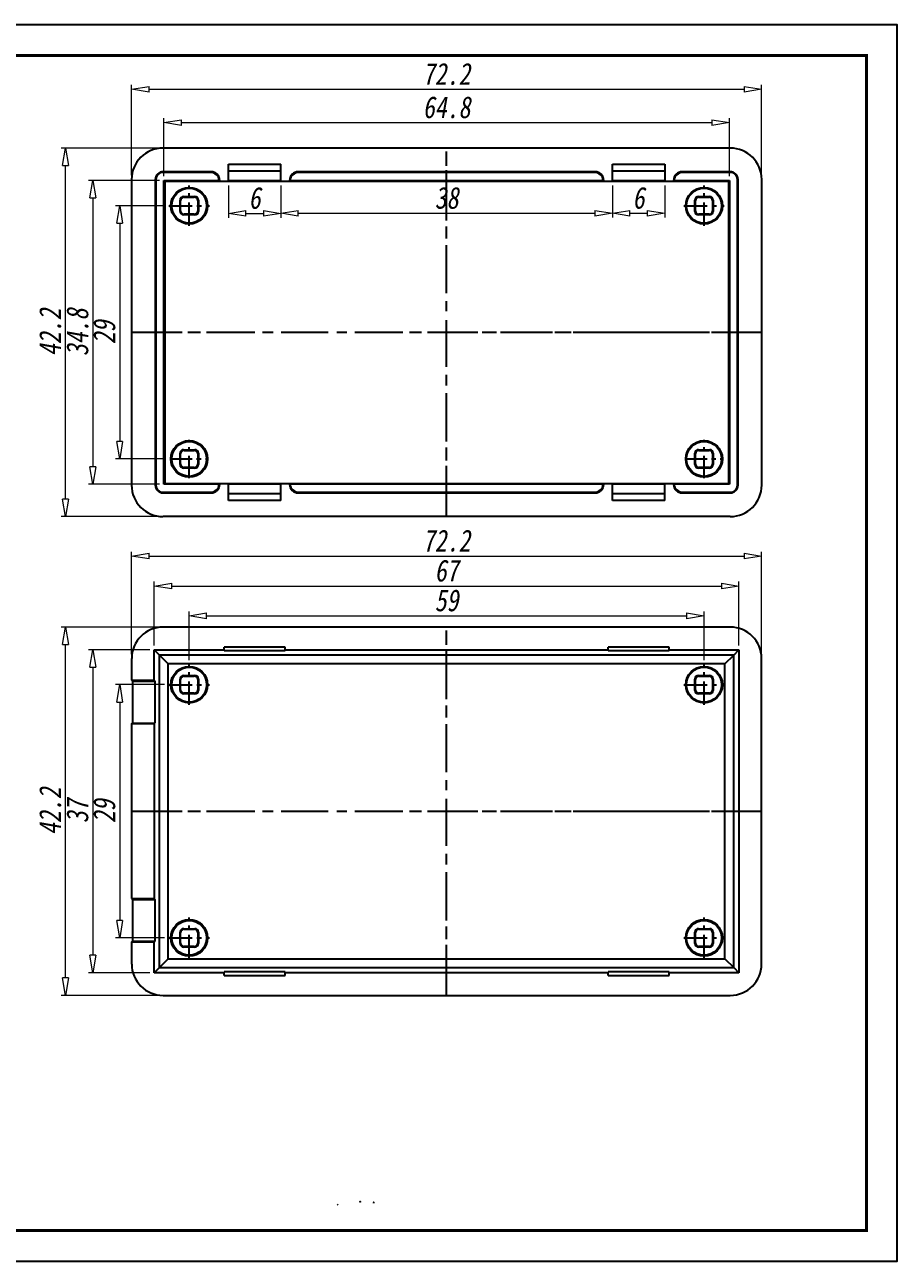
# Model space of a CAD drawing. Header units: millimetres. Extents: x -142 to 62, y 1002 to 1143.
# Drawn here: x -37.8 to 62.2, y 1001.8 to 1143.5 of the extents above; entities that cross this region are included whole.
import ezdxf

# ---------------------------------------------------------------- set-up
doc = ezdxf.new("R2010")
doc.units = ezdxf.units.MM
doc.linetypes.add('CENTER', pattern=[50.8, 31.75, -6.35, 6.35, -6.35])
doc.layers.add('dim', color=82, linetype='Continuous', lineweight=9)
doc.layers.add('from', color=7, linetype='Continuous')
doc.styles.add('wuwei', font='SimSun.ttf', dxfattribs={"width": 0.8, "oblique": 10})
doc.dimstyles.new('wuwei', dxfattribs={"dimtxt": 2.5, "dimasz": 1.5, "dimexe": 0.3, "dimexo": 0.3, "dimgap": 0.5, "dimtad": 1, "dimdsep": 46, "dimtxsty": 'wuwei', "dimblk": 'CLOSEDBLANK', "dimcen": 0, "dimclrd": 42, "dimclre": 40, "dimclrt": 74, "dimazin": 2, "dimtfac": 1, "dimtofl": 0, "dimtmove": 0, "dimatfit": 3, "dimfxl": 1, "dimlwd": 5, "dimlwe": 5, "dimarcsym": 0})

# ---------------------------------------------------------------- blocks, each defined once
blk = doc.blocks.new('_ClosedBlank')
at = {"color": 0, "linetype": 'ByBlock', "lineweight": -2}
for p, q in [((-1, 0.167), (0, 0)), ((-1, 0.167), (-1, -0.167)), ((0, 0), (-1, -0.167))]:
    blk.add_line(p, q, dxfattribs=at)
blk = doc.blocks.new('*D164')
at = {"layer": 'Defpoints', "color": 0}
for p in [(40.07, 1075.78), (-18.93, 1070.2), (40.07, 1070.2)]:
    blk.add_point(p, dxfattribs=at)
at = {"layer": 'dim', "color": 40, "lineweight": 5}
for p, q in [((-18.93, 1070.7), (-18.93, 1076.28)), ((40.07, 1070.7), (40.07, 1076.28))]:
    blk.add_line(p, q, dxfattribs=at)
at = {"layer": 'dim', "color": 42, "lineweight": 5}
blk.add_line((-16.93, 1075.78), (38.07, 1075.78), dxfattribs=at)
at = {"layer": 'dim', "color": 42, "lineweight": 5, "xscale": 2, "yscale": 2, "zscale": 2, "rotation": 180}
blk.add_blockref('_ClosedBlank', (-18.93, 1075.78), dxfattribs=at)
at = {"layer": 'dim', "color": 42, "lineweight": 5, "xscale": 2, "yscale": 2, "zscale": 2}
blk.add_blockref('_ClosedBlank', (40.07, 1075.78), dxfattribs=at)
at = {"layer": 'dim', "color": 74, "insert": (10.57, 1077.53), "char_height": 2.5, "attachment_point": 5, "style": 'wuwei'}
blk.add_mtext('59', dxfattribs=at)
blk = doc.blocks.new('*D98')
at = {"layer": 'Defpoints', "color": 0}
for p in [(44.07, 1079.19), (-22.93, 1071.88), (44.07, 1071.88)]:
    blk.add_point(p, dxfattribs=at)
at = {"layer": 'dim', "color": 40, "lineweight": 5}
for p, q in [((-22.93, 1072.38), (-22.93, 1079.69)), ((44.07, 1072.38), (44.07, 1079.69))]:
    blk.add_line(p, q, dxfattribs=at)
at = {"layer": 'dim', "color": 42, "lineweight": 5}
blk.add_line((-20.93, 1079.19), (42.07, 1079.19), dxfattribs=at)
at = {"layer": 'dim', "color": 42, "lineweight": 5, "xscale": 2, "yscale": 2, "zscale": 2, "rotation": 180}
blk.add_blockref('_ClosedBlank', (-22.93, 1079.19), dxfattribs=at)
at = {"layer": 'dim', "color": 42, "lineweight": 5, "xscale": 2, "yscale": 2, "zscale": 2}
blk.add_blockref('_ClosedBlank', (44.07, 1079.19), dxfattribs=at)
at = {"layer": 'dim', "color": 74, "insert": (10.57, 1080.94), "char_height": 2.5, "attachment_point": 5, "style": 'wuwei'}
blk.add_mtext('67', dxfattribs=at)
blk = doc.blocks.new('*D99')
at = {"layer": 'Defpoints', "color": 0}
for p in [(46.67, 1082.62), (-25.53, 1070.89), (46.67, 1070.89)]:
    blk.add_point(p, dxfattribs=at)
at = {"layer": 'dim', "color": 40, "lineweight": 5}
for p, q in [((-25.53, 1071.39), (-25.53, 1083.12)), ((46.67, 1071.39), (46.67, 1083.12))]:
    blk.add_line(p, q, dxfattribs=at)
at = {"layer": 'dim', "color": 42, "lineweight": 5}
blk.add_line((-23.53, 1082.62), (44.67, 1082.62), dxfattribs=at)
at = {"layer": 'dim', "color": 42, "lineweight": 5, "xscale": 2, "yscale": 2, "zscale": 2, "rotation": 180}
blk.add_blockref('_ClosedBlank', (-25.53, 1082.62), dxfattribs=at)
at = {"layer": 'dim', "color": 42, "lineweight": 5, "xscale": 2, "yscale": 2, "zscale": 2}
blk.add_blockref('_ClosedBlank', (46.67, 1082.62), dxfattribs=at)
at = {"layer": 'dim', "color": 74, "insert": (10.57, 1084.37), "char_height": 2.5, "attachment_point": 5, "style": 'wuwei'}
blk.add_mtext('72.2', dxfattribs=at)
blk = doc.blocks.new('*D100')
at = {"layer": 'Defpoints', "color": 0}
for p in [(-22.93, 1071.88), (-29.98, 1034.89), (-22.93, 1034.89)]:
    blk.add_point(p, dxfattribs=at)
at = {"layer": 'dim', "color": 40, "lineweight": 5}
for p, q in [((-23.43, 1071.88), (-30.48, 1071.88)), ((-23.43, 1034.89), (-30.48, 1034.89))]:
    blk.add_line(p, q, dxfattribs=at)
at = {"layer": 'dim', "color": 42, "lineweight": 5}
blk.add_line((-29.98, 1069.88), (-29.98, 1036.89), dxfattribs=at)
at = {"layer": 'dim', "color": 42, "lineweight": 5, "xscale": 2, "yscale": 2, "zscale": 2}
for p, rotation in [((-29.98, 1071.88), 90), ((-29.98, 1034.89), 270)]:
    blk.add_blockref('_ClosedBlank', p, dxfattribs=dict(at, rotation=rotation))
at = {"layer": 'dim', "color": 74, "insert": (-31.73, 1053.39), "char_height": 2.5, "attachment_point": 5, "rotation": 90, "style": 'wuwei'}
blk.add_mtext('37', dxfattribs=at)
blk = doc.blocks.new('*D101')
at = {"layer": 'Defpoints', "color": 0}
for p in [(-33.1, 1074.49), (-21.94, 1074.49), (-21.93, 1032.29)]:
    blk.add_point(p, dxfattribs=at)
at = {"layer": 'dim', "color": 40, "lineweight": 5}
for p, q in [((-22.43, 1074.49), (-33.6, 1074.49)), ((-22.43, 1032.29), (-33.6, 1032.29))]:
    blk.add_line(p, q, dxfattribs=at)
at = {"layer": 'dim', "color": 42, "lineweight": 5}
blk.add_line((-33.1, 1034.29), (-33.1, 1072.49), dxfattribs=at)
at = {"layer": 'dim', "color": 42, "lineweight": 5, "xscale": 2, "yscale": 2, "zscale": 2}
for p, rotation in [((-33.1, 1074.49), 90), ((-33.1, 1032.29), 270)]:
    blk.add_blockref('_ClosedBlank', p, dxfattribs=dict(at, rotation=rotation))
at = {"layer": 'dim', "color": 74, "insert": (-34.85, 1053.39), "char_height": 2.5, "attachment_point": 5, "rotation": 90, "style": 'wuwei'}
blk.add_mtext('42.2', dxfattribs=at)
blk = doc.blocks.new('*D165')
at = {"layer": 'Defpoints', "color": 0}
for p in [(-21.25, 1067.89), (-26.89, 1038.89), (-21.25, 1038.89)]:
    blk.add_point(p, dxfattribs=at)
at = {"layer": 'dim', "color": 40, "lineweight": 5}
for p, q in [((-21.75, 1067.89), (-27.39, 1067.89)), ((-21.75, 1038.89), (-27.39, 1038.89))]:
    blk.add_line(p, q, dxfattribs=at)
at = {"layer": 'dim', "color": 42, "lineweight": 5}
blk.add_line((-26.89, 1065.89), (-26.89, 1040.89), dxfattribs=at)
at = {"layer": 'dim', "color": 42, "lineweight": 5, "xscale": 2, "yscale": 2, "zscale": 2}
for p, rotation in [((-26.89, 1067.89), 90), ((-26.89, 1038.89), 270)]:
    blk.add_blockref('_ClosedBlank', p, dxfattribs=dict(at, rotation=rotation))
at = {"layer": 'dim', "color": 74, "insert": (-28.64, 1053.39), "char_height": 2.5, "attachment_point": 5, "rotation": 90, "style": 'wuwei'}
blk.add_mtext('29', dxfattribs=at)
blk = doc.blocks.new('*u79')
at = {"color": 7, "linetype": 'Continuous'}
for p, q in [((32.5, 21.1), (-32.5, 21.1)), ((-33.5, 15), (-33.5, 18.5)), ((-32.9, 17.9), (-33.5, 18.5)), ((-33.5, 18.5), (-25.5, 18.5)), ((-25.5, 18.39), (-25.5, 18.8)), ((-18.5, 18.8), (-25.5, 18.8)), ((-18.5, 18.39), (-18.5, 18.8)), ((-18.5, 18.5), (18.5, 18.5)), ((18.5, 18.39), (18.5, 18.8)), ((25.5, 18.8), (18.5, 18.8)), ((25.5, 18.39), (25.5, 18.8)), ((25.5, 18.5), (33.5, 18.5)), ((32.9, 17.9), (33.5, 18.5)), ((33.5, 18.5), (33.5, -18.5)), ((-36.1, 17.5), (-36.1, 15)), ((-32.9, -17.9), (-32.9, 17.9)), ((32.9, 17.9), (-32.9, 17.9)), ((-31.9, 16.9), (-32.9, 17.9)), ((-18.5, 18.39), (-25.5, 18.39)), ((25.5, 18.39), (18.5, 18.39)), ((31.9, 16.9), (32.9, 17.9)), ((32.9, -17.9), (32.9, 17.9)), ((36.1, -17.5), (36.1, 17.5)), ((-31.9, -16.9), (-31.9, 16.9)), ((31.9, 16.9), (-31.9, 16.9)), ((31.9, -16.9), (31.9, 16.9)), ((-36.1, 15), (-36, 14.9)), ((-36.1, 15), (-33.5, 15)), ((-36, 14.9), (-36, 10.1)), ((-36, 14.9), (-33.43, 14.9)), ((-33.5, 15), (-33.43, 14.9)), ((-33.43, 14.9), (-33.43, 10.1)), ((-30.55, 13.85), (-30.55, 15.15)), ((-30.48, 15.08), (-30.55, 15.15)), ((-30.48, 13.92), (-30.48, 15.08)), ((-30.08, 15.48), (-30.15, 15.55)), ((-30.15, 15.55), (-28.85, 15.55)), ((-30.08, 15.48), (-28.92, 15.48)), ((-28.92, 15.48), (-28.85, 15.55)), ((-28.52, 15.08), (-28.45, 15.15)), ((-28.52, 15.08), (-28.52, 13.92)), ((-28.45, 15.15), (-28.45, 13.85)), ((28.45, 13.85), (28.45, 15.15)), ((28.52, 15.08), (28.45, 15.15)), ((28.52, 13.92), (28.52, 15.08)), ((28.85, 15.55), (30.15, 15.55)), ((28.92, 15.48), (28.85, 15.55)), ((28.92, 15.48), (30.08, 15.48)), ((30.08, 15.48), (30.15, 15.55)), ((30.48, 15.08), (30.55, 15.15)), ((30.48, 15.08), (30.48, 13.92)), ((30.55, 15.15), (30.55, 13.85)), ((-30.48, 13.92), (-30.55, 13.85)), ((-30.08, 13.52), (-30.15, 13.45)), ((-28.85, 13.45), (-30.15, 13.45)), ((-28.92, 13.52), (-30.08, 13.52)), ((-28.92, 13.52), (-28.85, 13.45)), ((-28.52, 13.92), (-28.45, 13.85)), ((28.52, 13.92), (28.45, 13.85)), ((28.92, 13.52), (28.85, 13.45)), ((30.15, 13.45), (28.85, 13.45)), ((30.08, 13.52), (28.92, 13.52)), ((30.08, 13.52), (30.15, 13.45)), ((30.48, 13.92), (30.55, 13.85)), ((-36.1, 10), (-36, 10.1)), ((-36.1, 10), (-36.1, -10)), ((-33.5, 10), (-36.1, 10)), ((-36, 10.1), (-33.43, 10.1)), ((-33.5, 10), (-33.43, 10.1)), ((-33.5, 10), (-33.5, -10)), ((-36.1, -10), (-36, -10.1)), ((-36.1, -10), (-33.5, -10)), ((-36, -10.1), (-36, -14.9)), ((-36, -10.1), (-33.43, -10.1)), ((-33.5, -10), (-33.43, -10.1)), ((-33.43, -10.1), (-33.43, -14.9)), ((-30.55, -15.15), (-30.55, -13.85)), ((-30.48, -13.92), (-30.55, -13.85)), ((-30.48, -15.08), (-30.48, -13.92)), ((-30.08, -13.52), (-30.15, -13.45)), ((-30.15, -13.45), (-28.85, -13.45)), ((-30.08, -13.52), (-28.92, -13.52)), ((-28.92, -13.52), (-28.85, -13.45)), ((-28.52, -13.92), (-28.45, -13.85)), ((-28.52, -13.92), (-28.52, -15.08)), ((-28.45, -13.85), (-28.45, -15.15)), ((28.52, -13.92), (28.45, -13.85)), ((28.45, -15.15), (28.45, -13.85)), ((28.52, -15.08), (28.52, -13.92)), ((28.85, -13.45), (30.15, -13.45)), ((28.92, -13.52), (28.85, -13.45)), ((28.92, -13.52), (30.08, -13.52)), ((30.08, -13.52), (30.15, -13.45)), ((30.48, -13.92), (30.55, -13.85)), ((30.48, -13.92), (30.48, -15.08)), ((30.55, -13.85), (30.55, -15.15)), ((-36.1, -15), (-36, -14.9)), ((-36.1, -15), (-36.1, -17.5)), ((-33.5, -15), (-36.1, -15)), ((-33.43, -14.9), (-36, -14.9)), ((-33.5, -15), (-33.43, -14.9)), ((-33.5, -18.5), (-33.5, -15)), ((-30.48, -15.08), (-30.55, -15.15)), ((-30.08, -15.48), (-30.15, -15.55)), ((-28.85, -15.55), (-30.15, -15.55)), ((-28.92, -15.48), (-30.08, -15.48)), ((-28.92, -15.48), (-28.85, -15.55)), ((-28.52, -15.08), (-28.45, -15.15)), ((28.52, -15.08), (28.45, -15.15)), ((28.92, -15.48), (28.85, -15.55)), ((30.15, -15.55), (28.85, -15.55)), ((30.08, -15.48), (28.92, -15.48)), ((30.08, -15.48), (30.15, -15.55)), ((30.48, -15.08), (30.55, -15.15)), ((-31.9, -16.9), (-32.9, -17.9)), ((-31.9, -16.9), (31.9, -16.9)), ((31.9, -16.9), (32.9, -17.9)), ((-32.9, -17.9), (-33.5, -18.5)), ((-32.9, -17.9), (32.9, -17.9)), ((-25.5, -18.8), (-25.5, -18.39)), ((-18.5, -18.39), (-25.5, -18.39)), ((-18.5, -18.8), (-18.5, -18.39)), ((25.5, -18.39), (18.5, -18.39)), ((18.5, -18.8), (18.5, -18.39)), ((25.5, -18.8), (25.5, -18.39)), ((32.9, -17.9), (33.5, -18.5)), ((-25.5, -18.5), (-33.5, -18.5)), ((-25.5, -18.8), (-18.5, -18.8)), ((18.5, -18.5), (-18.5, -18.5)), ((18.5, -18.8), (25.5, -18.8)), ((33.5, -18.5), (25.5, -18.5)), ((-32.5, -21.1), (32.5, -21.1))]:
    blk.add_line(p, q, dxfattribs=at)
at = {"color": 1, "linetype": 'CENTER', "ltscale": 0.168799}
for p, q in [((0, -21.1), (0, 21.1)), ((-36.1, 0), (36.1, 0))]:
    blk.add_line(p, q, dxfattribs=at)
at = {"color": 1, "linetype": 'CENTER', "ltscale": 0.08419}
for p, q in [((-29.5, 12.18), (-29.5, 16.82)), ((29.5, 12.18), (29.5, 16.82)), ((-31.82, 14.5), (-27.18, 14.5)), ((27.18, 14.5), (31.82, 14.5)), ((-29.5, -16.82), (-29.5, -12.18)), ((29.5, -16.82), (29.5, -12.18)), ((-31.82, -14.5), (-27.18, -14.5)), ((27.18, -14.5), (31.82, -14.5))]:
    blk.add_line(p, q, dxfattribs=at)
at = {"color": 7, "linetype": 'Continuous'}
for centre, radius in [((-29.5, 14.5), 2.1), ((-29.5, 14.5), 2), ((29.5, 14.5), 2.1), ((29.5, 14.5), 2), ((-29.5, -14.5), 2.1), ((-29.5, -14.5), 2), ((29.5, -14.5), 2.1), ((29.5, -14.5), 2)]:
    blk.add_circle(centre, radius, dxfattribs=at)
for centre, major_axis, ratio, start_param, end_param in [((-32.49, 17.49), (-2.55, 2.55), 0.997265, -0.784029, 0.784029), ((32.49, 17.49), (2.55, 2.55), 0.997265, -0.784029, 0.784029), ((-30.15, 15.15), (-0.283, 0.283), 0.999695, -0.785246, 0.785246), ((-30.08, 15.08), (0.283, -0.283), 0.999695, 2.356347, 3.926839), ((-28.92, 15.08), (-0.283, -0.283), 0.999695, 2.356347, 3.926839), ((-28.85, 15.15), (0.283, 0.283), 0.999695, -0.785246, 0.785246), ((28.85, 15.15), (0.283, -0.283), 0.999695, 2.356347, 3.926839), ((28.92, 15.08), (0.283, -0.283), 0.999695, 2.356347, 3.926839), ((30.08, 15.08), (-0.283, -0.283), 0.999695, 2.356347, 3.926839), ((30.15, 15.15), (0.283, 0.283), 0.999695, -0.785246, 0.785246), ((-30.15, 13.85), (0.283, 0.283), 0.999695, -3.926839, -2.356347), ((-30.08, 13.92), (0.283, 0.283), 0.999695, 2.356347, 3.926839), ((-28.92, 13.92), (-0.283, 0.283), 0.999695, 2.356347, 3.926839), ((-28.85, 13.85), (-0.283, 0.283), 0.999695, -3.926839, -2.356347), ((28.85, 13.85), (0.283, 0.283), 0.999695, -3.926839, -2.356347), ((28.92, 13.92), (0.283, 0.283), 0.999695, 2.356347, 3.926839), ((30.08, 13.92), (-0.283, 0.283), 0.999695, 2.356347, 3.926839), ((30.15, 13.85), (0.283, -0.283), 0.999695, -0.785246, 0.785246), ((-30.15, -13.85), (-0.283, 0.283), 0.999695, -0.785246, 0.785246), ((-30.08, -13.92), (0.283, -0.283), 0.999695, 2.356347, 3.926839), ((-28.92, -13.92), (-0.283, -0.283), 0.999695, 2.356347, 3.926839), ((-28.85, -13.85), (0.283, 0.283), 0.999695, -0.785246, 0.785246), ((28.85, -13.85), (0.283, -0.283), 0.999695, 2.356347, 3.926839), ((28.92, -13.92), (0.283, -0.283), 0.999695, 2.356347, 3.926839), ((30.08, -13.92), (-0.283, -0.283), 0.999695, 2.356347, 3.926839), ((30.15, -13.85), (0.283, 0.283), 0.999695, -0.785246, 0.785246), ((-30.15, -15.15), (0.283, 0.283), 0.999695, -3.926839, -2.356347), ((-30.08, -15.08), (0.283, 0.283), 0.999695, 2.356347, 3.926839), ((-28.92, -15.08), (-0.283, 0.283), 0.999695, 2.356347, 3.926839), ((-28.85, -15.15), (-0.283, 0.283), 0.999695, -3.926839, -2.356347), ((28.85, -15.15), (0.283, 0.283), 0.999695, -3.926839, -2.356347), ((28.92, -15.08), (0.283, 0.283), 0.999695, 2.356347, 3.926839), ((30.08, -15.08), (-0.283, 0.283), 0.999695, 2.356347, 3.926839), ((30.15, -15.15), (0.283, -0.283), 0.999695, -0.785246, 0.785246), ((-32.49, -17.49), (-2.55, -2.55), 0.997265, -0.784029, 0.784029), ((32.49, -17.49), (2.55, -2.55), 0.997265, -0.784029, 0.784029)]:
    blk.add_ellipse(centre, major_axis=major_axis, ratio=ratio, start_param=start_param, end_param=end_param, dxfattribs=at)
blk = doc.blocks.new('*D102')
at = {"layer": 'Defpoints', "color": 0}
for p in [(46.67, 1136.09), (-25.53, 1125.75), (46.67, 1125.75)]:
    blk.add_point(p, dxfattribs=at)
at = {"layer": 'dim', "color": 40, "lineweight": 5}
for p, q in [((-25.53, 1126.25), (-25.53, 1136.59)), ((46.67, 1126.25), (46.67, 1136.59))]:
    blk.add_line(p, q, dxfattribs=at)
at = {"layer": 'dim', "color": 42, "lineweight": 5}
blk.add_line((-23.53, 1136.09), (44.67, 1136.09), dxfattribs=at)
at = {"layer": 'dim', "color": 42, "lineweight": 5, "xscale": 2, "yscale": 2, "zscale": 2, "rotation": 180}
blk.add_blockref('_ClosedBlank', (-25.53, 1136.09), dxfattribs=at)
at = {"layer": 'dim', "color": 42, "lineweight": 5, "xscale": 2, "yscale": 2, "zscale": 2}
blk.add_blockref('_ClosedBlank', (46.67, 1136.09), dxfattribs=at)
at = {"layer": 'dim', "color": 74, "insert": (10.57, 1137.84), "char_height": 2.5, "attachment_point": 5, "style": 'wuwei'}
blk.add_mtext('72.2', dxfattribs=at)
blk = doc.blocks.new('*D103')
at = {"layer": 'Defpoints', "color": 0}
for p in [(42.97, 1132.27), (-21.83, 1125.65), (42.97, 1125.65)]:
    blk.add_point(p, dxfattribs=at)
at = {"layer": 'dim', "color": 40, "lineweight": 5}
for p, q in [((-21.83, 1126.15), (-21.83, 1132.77)), ((42.97, 1126.15), (42.97, 1132.77))]:
    blk.add_line(p, q, dxfattribs=at)
at = {"layer": 'dim', "color": 42, "lineweight": 5}
blk.add_line((-19.83, 1132.27), (40.97, 1132.27), dxfattribs=at)
at = {"layer": 'dim', "color": 42, "lineweight": 5, "xscale": 2, "yscale": 2, "zscale": 2, "rotation": 180}
blk.add_blockref('_ClosedBlank', (-21.83, 1132.27), dxfattribs=at)
at = {"layer": 'dim', "color": 42, "lineweight": 5, "xscale": 2, "yscale": 2, "zscale": 2}
blk.add_blockref('_ClosedBlank', (42.97, 1132.27), dxfattribs=at)
at = {"layer": 'dim', "color": 74, "insert": (10.57, 1134.02), "char_height": 2.5, "attachment_point": 5, "style": 'wuwei'}
blk.add_mtext('64.8', dxfattribs=at)
blk = doc.blocks.new('*D104')
at = {"layer": 'Defpoints', "color": 0}
for p in [(-14.43, 1125.57), (-8.43, 1125.57), (-8.43, 1121.88)]:
    blk.add_point(p, dxfattribs=at)
at = {"layer": 'dim', "color": 40, "lineweight": 5}
for p, q in [((-14.43, 1125.07), (-14.43, 1121.38)), ((-8.43, 1125.07), (-8.43, 1121.38))]:
    blk.add_line(p, q, dxfattribs=at)
at = {"layer": 'dim', "color": 42, "lineweight": 5}
blk.add_line((-12.43, 1121.88), (-10.43, 1121.88), dxfattribs=at)
at = {"layer": 'dim', "color": 42, "lineweight": 5, "xscale": 2, "yscale": 2, "zscale": 2, "rotation": 180}
blk.add_blockref('_ClosedBlank', (-14.43, 1121.88), dxfattribs=at)
at = {"layer": 'dim', "color": 42, "lineweight": 5, "xscale": 2, "yscale": 2, "zscale": 2}
blk.add_blockref('_ClosedBlank', (-8.43, 1121.88), dxfattribs=at)
at = {"layer": 'dim', "color": 74, "insert": (-11.43, 1123.63), "char_height": 2.5, "attachment_point": 5, "style": 'wuwei'}
blk.add_mtext('6', dxfattribs=at)
blk = doc.blocks.new('*D105')
at = {"layer": 'Defpoints', "color": 0}
for p in [(-8.43, 1125.57), (29.57, 1125.57), (29.57, 1121.89)]:
    blk.add_point(p, dxfattribs=at)
at = {"layer": 'dim', "color": 40, "lineweight": 5}
for p, q in [((-8.43, 1125.07), (-8.43, 1121.39)), ((29.57, 1125.07), (29.57, 1121.39))]:
    blk.add_line(p, q, dxfattribs=at)
at = {"layer": 'dim', "color": 42, "lineweight": 5}
blk.add_line((-6.43, 1121.89), (27.57, 1121.89), dxfattribs=at)
at = {"layer": 'dim', "color": 42, "lineweight": 5, "xscale": 2, "yscale": 2, "zscale": 2, "rotation": 180}
blk.add_blockref('_ClosedBlank', (-8.43, 1121.89), dxfattribs=at)
at = {"layer": 'dim', "color": 42, "lineweight": 5, "xscale": 2, "yscale": 2, "zscale": 2}
blk.add_blockref('_ClosedBlank', (29.57, 1121.89), dxfattribs=at)
at = {"layer": 'dim', "color": 74, "insert": (10.57, 1123.64), "char_height": 2.5, "attachment_point": 5, "style": 'wuwei'}
blk.add_mtext('38', dxfattribs=at)
blk = doc.blocks.new('*D106')
at = {"layer": 'Defpoints', "color": 0}
for p in [(29.57, 1125.57), (35.57, 1125.57), (35.57, 1121.89)]:
    blk.add_point(p, dxfattribs=at)
at = {"layer": 'dim', "color": 40, "lineweight": 5}
for p, q in [((29.57, 1125.07), (29.57, 1121.39)), ((35.57, 1125.07), (35.57, 1121.39))]:
    blk.add_line(p, q, dxfattribs=at)
at = {"layer": 'dim', "color": 42, "lineweight": 5}
blk.add_line((31.57, 1121.89), (33.57, 1121.89), dxfattribs=at)
at = {"layer": 'dim', "color": 42, "lineweight": 5, "xscale": 2, "yscale": 2, "zscale": 2, "rotation": 180}
blk.add_blockref('_ClosedBlank', (29.57, 1121.89), dxfattribs=at)
at = {"layer": 'dim', "color": 42, "lineweight": 5, "xscale": 2, "yscale": 2, "zscale": 2}
blk.add_blockref('_ClosedBlank', (35.57, 1121.89), dxfattribs=at)
at = {"layer": 'dim', "color": 74, "insert": (32.57, 1123.64), "char_height": 2.5, "attachment_point": 5, "style": 'wuwei'}
blk.add_mtext('6', dxfattribs=at)
blk = doc.blocks.new('*D107')
at = {"layer": 'Defpoints', "color": 0}
for p in [(-21.83, 1125.65), (-29.98, 1090.85), (-21.83, 1090.85)]:
    blk.add_point(p, dxfattribs=at)
at = {"layer": 'dim', "color": 40, "lineweight": 5}
for p, q in [((-22.33, 1125.65), (-30.48, 1125.65)), ((-22.33, 1090.85), (-30.48, 1090.85))]:
    blk.add_line(p, q, dxfattribs=at)
at = {"layer": 'dim', "color": 42, "lineweight": 5}
blk.add_line((-29.98, 1123.65), (-29.98, 1092.85), dxfattribs=at)
at = {"layer": 'dim', "color": 42, "lineweight": 5, "xscale": 2, "yscale": 2, "zscale": 2}
for p, rotation in [((-29.98, 1125.65), 90), ((-29.98, 1090.85), 270)]:
    blk.add_blockref('_ClosedBlank', p, dxfattribs=dict(at, rotation=rotation))
at = {"layer": 'dim', "color": 74, "insert": (-31.73, 1108.25), "char_height": 2.5, "attachment_point": 5, "rotation": 90, "style": 'wuwei'}
blk.add_mtext('34.8', dxfattribs=at)
blk = doc.blocks.new('*D108')
at = {"layer": 'Defpoints', "color": 0}
for p in [(-33.1, 1129.35), (-21.93, 1129.35), (-21.93, 1087.15)]:
    blk.add_point(p, dxfattribs=at)
at = {"layer": 'dim', "color": 40, "lineweight": 5}
for p, q in [((-22.43, 1129.35), (-33.6, 1129.35)), ((-22.43, 1087.15), (-33.6, 1087.15))]:
    blk.add_line(p, q, dxfattribs=at)
at = {"layer": 'dim', "color": 42, "lineweight": 5}
blk.add_line((-33.1, 1089.15), (-33.1, 1127.35), dxfattribs=at)
at = {"layer": 'dim', "color": 42, "lineweight": 5, "xscale": 2, "yscale": 2, "zscale": 2}
for p, rotation in [((-33.1, 1129.35), 90), ((-33.1, 1087.15), 270)]:
    blk.add_blockref('_ClosedBlank', p, dxfattribs=dict(at, rotation=rotation))
at = {"layer": 'dim', "color": 74, "insert": (-34.85, 1108.25), "char_height": 2.5, "attachment_point": 5, "rotation": 90, "style": 'wuwei'}
blk.add_mtext('42.2', dxfattribs=at)
blk = doc.blocks.new('*D166')
at = {"layer": 'Defpoints', "color": 0}
for p in [(-21.25, 1122.75), (-26.89, 1093.75), (-21.13, 1093.75)]:
    blk.add_point(p, dxfattribs=at)
at = {"layer": 'dim', "color": 40, "lineweight": 5}
for p, q in [((-21.75, 1122.75), (-27.39, 1122.75)), ((-21.63, 1093.75), (-27.39, 1093.75))]:
    blk.add_line(p, q, dxfattribs=at)
at = {"layer": 'dim', "color": 42, "lineweight": 5}
blk.add_line((-26.89, 1120.75), (-26.89, 1095.75), dxfattribs=at)
at = {"layer": 'dim', "color": 42, "lineweight": 5, "xscale": 2, "yscale": 2, "zscale": 2}
for p, rotation in [((-26.89, 1122.75), 90), ((-26.89, 1093.75), 270)]:
    blk.add_blockref('_ClosedBlank', p, dxfattribs=dict(at, rotation=rotation))
at = {"layer": 'dim', "color": 74, "insert": (-28.64, 1108.25), "char_height": 2.5, "attachment_point": 5, "rotation": 90, "style": 'wuwei'}
blk.add_mtext('29', dxfattribs=at)
blk = doc.blocks.new('*u73')
at = {"color": 7, "linetype": 'Continuous'}
for p, q in [((32.5, 21.1), (-32.5, 21.1)), ((-25, 19.25), (-19, 19.25)), ((-25, 17.32), (-25, 19.25)), ((-25, 18.5), (-19, 18.5)), ((-19, 17.32), (-19, 19.25)), ((19, 19.25), (25, 19.25)), ((19, 17.32), (19, 19.25)), ((19, 18.5), (25, 18.5)), ((25, 19.25), (25, 17.32)), ((-36.1, 17.5), (-36.1, -17.5)), ((-33.32, 17.5), (-33.4, 17.5)), ((-33.4, 17.5), (-33.4, -17.5)), ((-33.32, 17.5), (-33.32, -17.5)), ((-27, 18.4), (-32.5, 18.4)), ((-32.5, 18.32), (-32.5, 18.4)), ((-27.05, 18.32), (-32.5, 18.32)), ((-32.4, 17.4), (-26.06, 17.4)), ((-32.4, 17.4), (-32.3, 17.3)), ((-32.4, -17.4), (-32.4, 17.4)), ((-32.3, 17.3), (32.3, 17.3)), ((-32.3, 17.3), (-32.3, -17.3)), ((-27.05, 18.32), (-27, 18.4)), ((-26.03, 17.36), (-26, 17.4)), ((-26.03, 17.36), (-26, 17.32)), ((-26, 17.4), (-26, 17.32)), ((-26, 17.32), (-25, 17.32)), ((-25, 17.4), (-19, 17.4)), ((-19, 17.32), (-18, 17.32)), ((-18, 17.4), (-17.97, 17.36)), ((-18, 17.32), (-18, 17.4)), ((-17.97, 17.36), (-18, 17.32)), ((-17.94, 17.4), (17.94, 17.4)), ((17, 18.4), (-17, 18.4)), ((-17, 18.4), (-16.95, 18.32)), ((16.95, 18.32), (-16.95, 18.32)), ((16.95, 18.32), (17, 18.4)), ((17.97, 17.36), (18, 17.4)), ((17.97, 17.36), (18, 17.32)), ((18, 17.4), (18, 17.32)), ((18, 17.32), (19, 17.32)), ((19, 17.4), (25, 17.4)), ((25, 17.32), (26, 17.32)), ((26, 17.4), (26.03, 17.36)), ((26, 17.32), (26, 17.4)), ((26.03, 17.36), (26, 17.32)), ((26.06, 17.4), (32.4, 17.4)), ((27, 18.4), (27.05, 18.32)), ((32.5, 18.4), (27, 18.4)), ((32.5, 18.32), (27.05, 18.32)), ((32.4, 17.4), (32.3, 17.3)), ((32.3, 17.3), (32.3, -17.3)), ((32.4, 17.4), (32.4, -17.4)), ((32.5, 18.32), (32.5, 18.4)), ((33.32, -17.5), (33.32, 17.5)), ((33.32, 17.5), (33.4, 17.5)), ((33.4, -17.5), (33.4, 17.5)), ((36.1, 17.5), (36.1, -17.5)), ((-30.48, 15.08), (-30.55, 15.15)), ((-30.55, 13.85), (-30.55, 15.15)), ((-30.48, 13.92), (-30.48, 15.08)), ((-30.15, 15.55), (-28.85, 15.55)), ((-30.08, 15.48), (-30.15, 15.55)), ((-30.08, 15.48), (-28.92, 15.48)), ((-28.92, 15.48), (-28.85, 15.55)), ((-28.52, 15.08), (-28.45, 15.15)), ((-28.52, 15.08), (-28.52, 13.92)), ((-28.45, 15.15), (-28.45, 13.85)), ((28.52, 15.08), (28.45, 15.15)), ((28.45, 13.85), (28.45, 15.15)), ((28.52, 13.92), (28.52, 15.08)), ((28.92, 15.48), (28.85, 15.55)), ((28.85, 15.55), (30.15, 15.55)), ((28.92, 15.48), (30.08, 15.48)), ((30.08, 15.48), (30.15, 15.55)), ((30.48, 15.08), (30.55, 15.15)), ((30.48, 15.08), (30.48, 13.92)), ((30.55, 15.15), (30.55, 13.85)), ((-30.48, 13.92), (-30.55, 13.85)), ((-30.08, 13.52), (-30.15, 13.45)), ((-28.85, 13.45), (-30.15, 13.45)), ((-28.92, 13.52), (-30.08, 13.52)), ((-28.92, 13.52), (-28.85, 13.45)), ((-28.52, 13.92), (-28.45, 13.85)), ((28.52, 13.92), (28.45, 13.85)), ((28.92, 13.52), (28.85, 13.45)), ((30.15, 13.45), (28.85, 13.45)), ((30.08, 13.52), (28.92, 13.52)), ((30.08, 13.52), (30.15, 13.45)), ((30.48, 13.92), (30.55, 13.85)), ((-30.48, -13.92), (-30.55, -13.85)), ((-30.55, -15.15), (-30.55, -13.85)), ((-30.48, -15.08), (-30.48, -13.92)), ((-30.15, -13.45), (-28.85, -13.45)), ((-30.08, -13.52), (-30.15, -13.45)), ((-30.08, -13.52), (-28.92, -13.52)), ((-28.92, -13.52), (-28.85, -13.45)), ((-28.52, -13.92), (-28.45, -13.85)), ((-28.52, -13.92), (-28.52, -15.08)), ((-28.45, -13.85), (-28.45, -15.15)), ((28.45, -15.15), (28.45, -13.85)), ((28.52, -13.92), (28.45, -13.85)), ((28.52, -15.08), (28.52, -13.92)), ((28.92, -13.52), (28.85, -13.45)), ((28.85, -13.45), (30.15, -13.45)), ((28.92, -13.52), (30.08, -13.52)), ((30.08, -13.52), (30.15, -13.45)), ((30.48, -13.92), (30.55, -13.85)), ((30.48, -13.92), (30.48, -15.08)), ((30.55, -13.85), (30.55, -15.15)), ((-30.48, -15.08), (-30.55, -15.15)), ((-30.08, -15.48), (-30.15, -15.55)), ((-28.85, -15.55), (-30.15, -15.55)), ((-28.92, -15.48), (-30.08, -15.48)), ((-28.92, -15.48), (-28.85, -15.55)), ((-28.52, -15.08), (-28.45, -15.15)), ((28.52, -15.08), (28.45, -15.15)), ((28.92, -15.48), (28.85, -15.55)), ((30.15, -15.55), (28.85, -15.55)), ((30.08, -15.48), (28.92, -15.48)), ((30.08, -15.48), (30.15, -15.55)), ((30.48, -15.08), (30.55, -15.15)), ((-33.32, -17.5), (-33.4, -17.5)), ((-32.5, -18.32), (-27.05, -18.32)), ((-32.5, -18.32), (-32.5, -18.4)), ((-32.5, -18.4), (-27, -18.4)), ((-32.4, -17.4), (-32.3, -17.3)), ((-26.06, -17.4), (-32.4, -17.4)), ((-32.3, -17.3), (32.3, -17.3)), ((-27, -18.4), (-27.05, -18.32)), ((-26.03, -17.36), (-26, -17.32)), ((-26, -17.4), (-26.03, -17.36)), ((-26, -17.32), (-25, -17.32)), ((-26, -17.32), (-26, -17.4)), ((-25, -19.25), (-25, -17.32)), ((-19, -17.4), (-25, -17.4)), ((-19, -17.32), (-18, -17.32)), ((-19, -19.25), (-19, -17.32)), ((-18, -17.4), (-18, -17.32)), ((-17.97, -17.36), (-18, -17.32)), ((-17.97, -17.36), (-18, -17.4)), ((17.94, -17.4), (-17.94, -17.4)), ((-16.95, -18.32), (-17, -18.4)), ((-17, -18.4), (17, -18.4)), ((-16.95, -18.32), (16.95, -18.32)), ((17, -18.4), (16.95, -18.32)), ((17.97, -17.36), (18, -17.32)), ((18, -17.4), (17.97, -17.36)), ((18, -17.32), (18, -17.4)), ((18, -17.32), (19, -17.32)), ((19, -19.25), (19, -17.32)), ((25, -17.4), (19, -17.4)), ((25, -19.25), (25, -17.32)), ((25, -17.32), (26, -17.32)), ((26, -17.4), (26, -17.32)), ((26.03, -17.36), (26, -17.32)), ((26.03, -17.36), (26, -17.4)), ((32.4, -17.4), (26.06, -17.4)), ((27.05, -18.32), (27, -18.4)), ((27, -18.4), (32.5, -18.4)), ((27.05, -18.32), (32.5, -18.32)), ((32.4, -17.4), (32.3, -17.3)), ((32.5, -18.32), (32.5, -18.4)), ((33.32, -17.5), (33.4, -17.5)), ((-19, -18.5), (-25, -18.5)), ((-19, -19.25), (-25, -19.25)), ((25, -18.5), (19, -18.5)), ((25, -19.25), (19, -19.25)), ((32.5, -21.1), (-32.5, -21.1))]:
    blk.add_line(p, q, dxfattribs=at)
at = {"color": 1, "linetype": 'CENTER', "ltscale": 0.168803}
for p, q in [((0, -21.1), (0, 21.1)), ((-36.1, 0), (36.1, 0))]:
    blk.add_line(p, q, dxfattribs=at)
at = {"color": 1, "linetype": 'CENTER', "ltscale": 0.08419}
for p, q in [((-29.5, 12.18), (-29.5, 16.82)), ((29.5, 12.18), (29.5, 16.82)), ((-31.82, 14.5), (-27.18, 14.5)), ((27.18, 14.5), (31.82, 14.5))]:
    blk.add_line(p, q, dxfattribs=at)
at = {"color": 1, "linetype": 'CENTER', "ltscale": 0.08}
for p, q in [((-29.5, -16.7), (-29.5, -12.3)), ((29.5, -16.7), (29.5, -12.3)), ((-31.7, -14.5), (-27.3, -14.5)), ((27.3, -14.5), (31.7, -14.5))]:
    blk.add_line(p, q, dxfattribs=at)
at = {"color": 7, "linetype": 'Continuous'}
for centre, radius in [((-29.5, 14.5), 2.1), ((-29.5, 14.5), 2), ((29.5, 14.5), 2.1), ((29.5, 14.5), 2), ((-29.5, -14.5), 2.1), ((-29.5, -14.5), 2), ((29.5, -14.5), 2.1), ((29.5, -14.5), 2)]:
    blk.add_circle(centre, radius, dxfattribs=at)
for centre, radius, start, end in [((-32.5, 17.5), 0.899, 89.9865, 180.0135), ((-32.5, 17.5), 0.821, 89.9834, 180.0166), ((32.5, 17.5), 0.899, 359.9865, 90.0135), ((32.5, 17.5), 0.821, 359.9834, 90.0166), ((-32.5, -17.5), 0.899, 179.9865, 270.0135), ((-32.5, -17.5), 0.821, 179.9834, 270.0166), ((32.5, -17.5), 0.821, 269.9834, 0.0166), ((32.5, -17.5), 0.899, 269.9865, 0.0135)]:
    blk.add_arc(centre, radius, start, end, dxfattribs=at)
for centre, major_axis, ratio, start_param, end_param in [((-32.5, 17.5), (-2.55, 2.55), 0.998783, -0.784789, 0.784789), ((32.5, 17.5), (2.55, 2.55), 0.998783, -0.784789, 0.784789), ((-27.05, 17.32), (0.555, 0.832), 0.999505, -0.904125, 0.587716), ((-27, 17.4), (0.555, 0.832), 0.999505, -0.982624, 0.587716), ((-27.03, 17.36), (1.05, -0.2), 0.43795, 0.40339, 0.481888), ((-17, 17.4), (-0.555, 0.832), 0.999505, -0.587716, 0.982624), ((-16.97, 17.36), (1.05, 0.2), 0.43795, 2.659704, 2.738203), ((-16.95, 17.32), (0.555, -0.832), 0.999505, 2.553877, 4.045718), ((16.95, 17.32), (0.555, 0.832), 0.999505, -0.904125, 0.587716), ((17, 17.4), (0.555, 0.832), 0.999505, -0.982624, 0.587716), ((16.97, 17.36), (1.05, -0.2), 0.43795, 0.40339, 0.481888), ((27, 17.4), (-0.555, 0.832), 0.999505, -0.587716, 0.982624), ((27.03, 17.36), (1.05, 0.2), 0.43795, 2.659704, 2.738203), ((27.05, 17.32), (0.555, -0.832), 0.999505, 2.553877, 4.045718), ((-30.15, 15.15), (0.283, -0.283), 0.999695, 2.356347, 3.926839), ((-30.08, 15.08), (0.283, -0.283), 0.999695, 2.356347, 3.926839), ((-28.92, 15.08), (-0.283, -0.283), 0.999695, 2.356347, 3.926839), ((-28.85, 15.15), (0.283, 0.283), 0.999695, -0.785246, 0.785246), ((28.85, 15.15), (0.283, -0.283), 0.999695, 2.356347, 3.926839), ((28.92, 15.08), (0.283, -0.283), 0.999695, 2.356347, 3.926839), ((30.08, 15.08), (-0.283, -0.283), 0.999695, 2.356347, 3.926839), ((30.15, 15.15), (0.283, 0.283), 0.999695, -0.785246, 0.785246), ((-30.15, 13.85), (0.283, 0.283), 0.999695, -3.926839, -2.356347), ((-30.08, 13.92), (0.283, 0.283), 0.999695, 2.356347, 3.926839), ((-28.92, 13.92), (-0.283, 0.283), 0.999695, 2.356347, 3.926839), ((-28.85, 13.85), (0.283, -0.283), 0.999695, -0.785246, 0.785246), ((28.85, 13.85), (0.283, 0.283), 0.999695, 2.356347, 3.926839), ((28.92, 13.92), (0.283, 0.283), 0.999695, 2.356347, 3.926839), ((30.08, 13.92), (-0.283, 0.283), 0.999695, 2.356347, 3.926839), ((30.15, 13.85), (0.283, -0.283), 0.999695, -0.785246, 0.785246), ((-30.15, -13.85), (0.283, -0.283), 0.999695, 2.356347, 3.926839), ((-30.08, -13.92), (0.283, -0.283), 0.999695, 2.356347, 3.926839), ((-28.92, -13.92), (-0.283, -0.283), 0.999695, 2.356347, 3.926839), ((-28.85, -13.85), (0.283, 0.283), 0.999695, -0.785246, 0.785246), ((28.85, -13.85), (0.283, -0.283), 0.999695, 2.356347, 3.926839), ((28.92, -13.92), (0.283, -0.283), 0.999695, 2.356347, 3.926839), ((30.08, -13.92), (-0.283, -0.283), 0.999695, 2.356347, 3.926839), ((30.15, -13.85), (0.283, 0.283), 0.999695, -0.785246, 0.785246), ((-30.15, -15.15), (0.283, 0.283), 0.999695, -3.926839, -2.356347), ((-30.08, -15.08), (0.283, 0.283), 0.999695, 2.356347, 3.926839), ((-28.92, -15.08), (-0.283, 0.283), 0.999695, 2.356347, 3.926839), ((-28.85, -15.15), (0.283, -0.283), 0.999695, -0.785246, 0.785246), ((28.85, -15.15), (0.283, 0.283), 0.999695, 2.356347, 3.926839), ((28.92, -15.08), (0.283, 0.283), 0.999695, 2.356347, 3.926839), ((30.08, -15.08), (-0.283, 0.283), 0.999695, 2.356347, 3.926839), ((30.15, -15.15), (0.283, -0.283), 0.999695, -0.785246, 0.785246), ((-32.5, -17.5), (-2.55, -2.55), 0.998783, -0.784789, 0.784789), ((-27.05, -17.32), (-0.555, 0.832), 0.999505, 2.553877, 4.045718), ((-27, -17.4), (-0.555, 0.832), 0.999505, -3.729308, -2.158969), ((-27.03, -17.36), (1.05, 0.2), 0.43795, -0.481888, -0.40339), ((-17, -17.4), (0.555, 0.832), 0.999505, -4.124217, -2.553877), ((-16.97, -17.36), (1.05, -0.2), 0.43795, -2.738203, -2.659704), ((-16.95, -17.32), (-0.555, -0.832), 0.999505, -0.904125, 0.587716), ((16.95, -17.32), (-0.555, 0.832), 0.999505, 2.553877, 4.045718), ((17, -17.4), (-0.555, 0.832), 0.999505, -3.729308, -2.158969), ((16.97, -17.36), (1.05, 0.2), 0.43795, -0.481888, -0.40339), ((27, -17.4), (0.555, 0.832), 0.999505, -4.124217, -2.553877), ((27.03, -17.36), (1.05, -0.2), 0.43795, -2.738203, -2.659704), ((27.05, -17.32), (-0.555, -0.832), 0.999505, -0.904125, 0.587716), ((32.5, -17.5), (2.55, -2.55), 0.998783, -0.784789, 0.784789)]:
    blk.add_ellipse(centre, major_axis=major_axis, ratio=ratio, start_param=start_param, end_param=end_param, dxfattribs=at)

msp = doc.modelspace()

# ---------------------------------------------------------------- linework, layer by layer
at = {"color": 1, "linetype": 'CENTER', "ltscale": 0.164}
for p, q in [((10.57, 1087.752), (10.57, 1128.752)), ((-24.93, 1108.252), (46.07, 1108.252)), ((10.57, 1032.885), (10.57, 1073.885)), ((-24.93, 1053.385), (46.07, 1053.385))]:
    msp.add_line(p, q, dxfattribs=at)
at = {"color": 1, "linetype": 'CENTER', "ltscale": 0.08419}
for p, q in [((-18.93, 1120.437), (-18.93, 1125.068)), ((40.07, 1120.437), (40.07, 1125.068)), ((-21.246, 1122.752), (-16.615, 1122.752)), ((37.754, 1122.752), (42.385, 1122.752)), ((-18.93, 1065.57), (-18.93, 1070.2)), ((40.07, 1065.57), (40.07, 1070.2)), ((-21.246, 1067.885), (-16.615, 1067.885)), ((37.754, 1067.885), (42.385, 1067.885)), ((-18.93, 1036.57), (-18.93, 1041.2)), ((40.07, 1036.57), (40.07, 1041.2)), ((-21.246, 1038.885), (-16.615, 1038.885)), ((37.754, 1038.885), (42.385, 1038.885))]:
    msp.add_line(p, q, dxfattribs=at)
at = {"color": 1, "linetype": 'CENTER', "ltscale": 0.08}
for p, q in [((40.07, 1091.552), (40.07, 1095.952)), ((37.87, 1093.752), (42.27, 1093.752))]:
    msp.add_line(p, q, dxfattribs=at)
at = {"layer": 'from'}
for p, q in [((-1.841, 1008.258), (-1.931, 1008.33)), ((58.701, 1005.348), (-5.429, 1005.348))]:
    msp.add_line(p, q, dxfattribs=at)
msp.add_lwpolyline([(-141.63, 1001.835), (62.214, 1001.835), (62.214, 1143.488), (-141.63, 1143.488)], close=True, dxfattribs=at)
at = {"layer": 'from', "const_width": 0.351}
msp.add_lwpolyline([(-138.117, 1005.348), (-138.117, 1139.975), (58.701, 1139.975), (58.701, 1005.348), (-138.117, 1005.348)], dxfattribs=at)
at = {"layer": 'from'}
for centre, radius, start, end in [((0.65, 1008.6), 0.0448, 0, 180), ((2.223, 1008.522), 0.0523, 17.82851, 197.82851)]:
    msp.add_arc(centre, radius, start, end, dxfattribs=at)

# ---------------------------------------------------------------- block references
at = {"color": 7}
for name, p in [('*u73', (10.57, 1108.252)), ('*u79', (10.57, 1053.385))]:
    msp.add_blockref(name, p, dxfattribs=at)

# ---------------------------------------------------------------- dimensions: what is measured, and where the dimension line sits
at = {"layer": 'dim', "color": 7}
for base, p1, p2, picture, middle in [((46.67, 1136.09), (-25.531, 1125.755), (46.67, 1125.754), '*D102', (10.57, 1136.09)), ((42.968, 1132.272), (-21.829, 1125.651), (42.968, 1125.651), '*D103', (10.57, 1132.272))]:
    dim = msp.add_linear_dim(base=base, p1=p1, p2=p2, dimstyle='wuwei', override={"dimasz": 2, "dimexe": 0.49975, "dimexo": 0.49975, "dimgap": 0.49975}, dxfattribs=at)
    dim.commit()
    dim.dimension.update_dxf_attribs({"geometry": picture, "text_midpoint": middle, "dimtype": 160})
for base, p1, p2, picture, middle in [((-33.104, 1129.353), (-21.933, 1087.152), (-21.932, 1129.353), '*D108', (-33.104, 1108.252)), ((-29.978, 1090.854), (-21.829, 1125.651), (-21.829, 1090.854), '*D107', (-29.978, 1108.252)), ((-33.104, 1074.485), (-21.932, 1032.285), (-21.935, 1074.485), '*D101', (-33.104, 1053.385)), ((-29.978, 1034.886), (-22.929, 1071.884), (-22.929, 1034.886), '*D100', (-29.978, 1053.385))]:
    dim = msp.add_linear_dim(base=base, p1=p1, p2=p2, angle=90, dimstyle='wuwei', override={"dimasz": 2, "dimexe": 0.49975, "dimexo": 0.49975, "dimgap": 0.49975}, dxfattribs=at)
    dim.commit()
    dim.dimension.update_dxf_attribs({"geometry": picture, "text_midpoint": middle, "dimtype": 160})
for base, p1, p2, picture, middle in [((-8.43, 1121.882), (-14.43, 1125.573), (-8.43, 1125.573), '*D104', (-11.43, 1123.632)), ((29.57, 1121.887), (-8.43, 1125.573), (29.57, 1125.573), '*D105', (10.57, 1123.637)), ((35.57, 1121.893), (29.57, 1125.573), (35.57, 1125.573), '*D106', (32.57, 1123.643)), ((46.67, 1082.616), (-25.53, 1070.89), (46.67, 1070.89), '*D99', (10.57, 1084.366)), ((44.068, 1079.191), (-22.929, 1071.884), (44.068, 1071.884), '*D98', (10.57, 1080.941)), ((40.07, 1075.776), (-18.93, 1070.2), (40.07, 1070.2), '*D164', (10.57, 1077.526))]:
    dim = msp.add_linear_dim(base=base, p1=p1, p2=p2, dimstyle='wuwei', override={"dimasz": 2, "dimexe": 0.49975, "dimexo": 0.49975, "dimgap": 0.49975}, dxfattribs=at)
    dim.commit()
    dim.dimension.update_dxf_attribs({"geometry": picture, "text_midpoint": middle})
for base, p1, p2, picture, middle in [((-26.887, 1093.752), (-21.246, 1122.752), (-21.13, 1093.752), '*D166', (-28.636, 1108.252)), ((-26.887, 1038.885), (-21.246, 1067.885), (-21.246, 1038.885), '*D165', (-28.636, 1053.385))]:
    dim = msp.add_linear_dim(base=base, p1=p1, p2=p2, angle=90, dimstyle='wuwei', override={"dimasz": 2, "dimexe": 0.49975, "dimexo": 0.49975, "dimgap": 0.49975}, dxfattribs=at)
    dim.commit()
    dim.dimension.update_dxf_attribs({"geometry": picture, "text_midpoint": middle})

doc.saveas('drawing.dxf')
